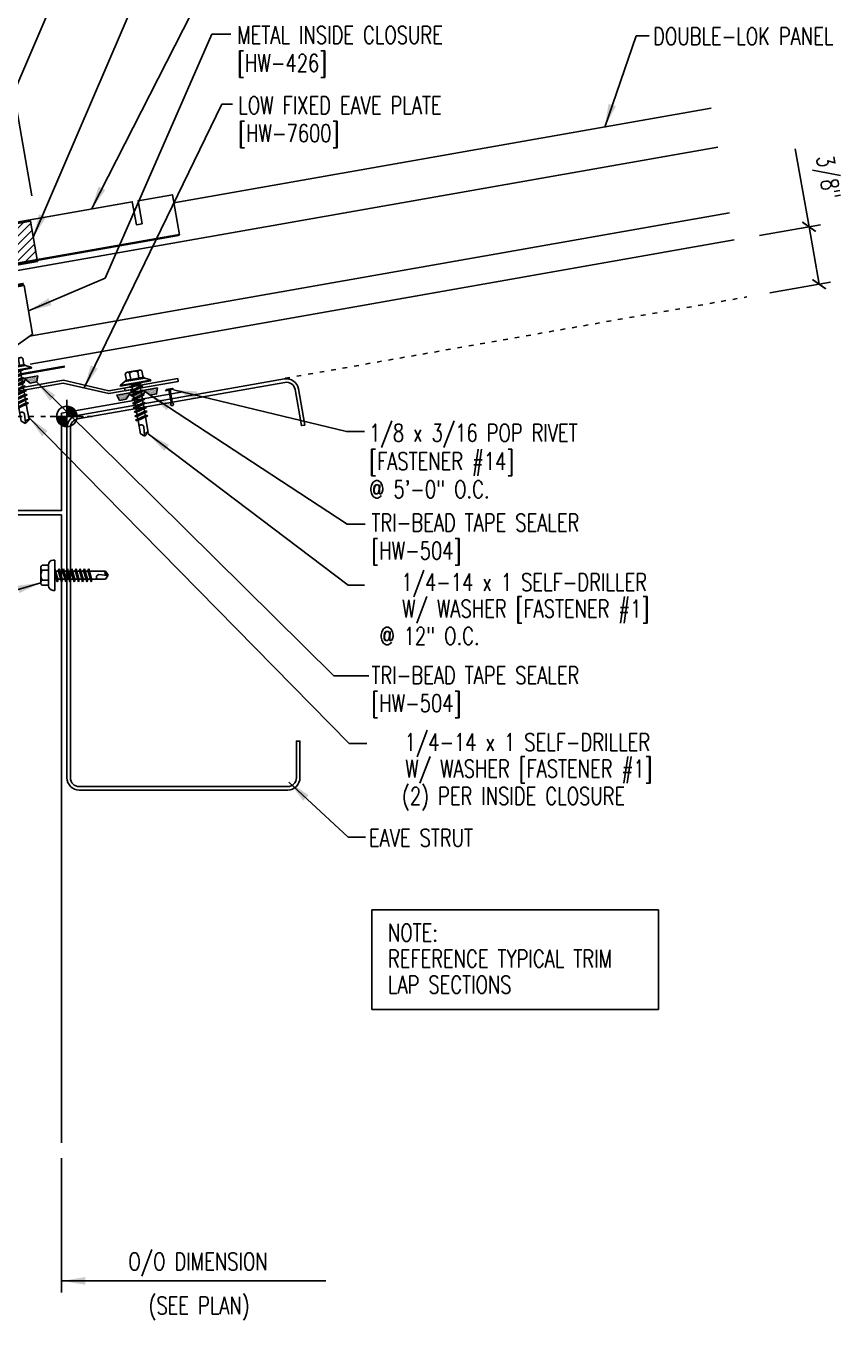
# Model space of a CAD drawing. Header units: inches. Extents: x 0.6 to 40.8, y 2.9 to 49.7.
# Drawn here: x 23.3 to 40.79, y 2.95 to 30.73 of the extents above; entities that cross this region are included whole.
import ezdxf
from ezdxf.enums import TextEntityAlignment as Align

# ---------------------------------------------------------------- set-up
doc = ezdxf.new("R2010")
doc.units = ezdxf.units.IN
doc.header["$MEASUREMENT"] = 0
doc.linetypes.add('ACAD_ISO07W100', pattern=[3, 0, -3])
for name, color, linetype in [('CLO', 3, 'Continuous'), ('DIM', 7, 'Continuous'), ('ELEV-MK', 3, 'Continuous'), ('FASTENER', 9, 'Continuous'), ('PANEL', 11, 'Continuous'), ('SEALANT', 8, 'Continuous'), ('STLA', 12, 'Continuous'), ('STLB', 5, 'Continuous'), ('TAPE', 8, 'Continuous'), ('TEXT', 2, 'Continuous'), ('TRIM', 6, 'Continuous')]:
    doc.layers.add(name, color=color, linetype=linetype)
doc.styles.add('TEXT1', font='ROMANS.shx', dxfattribs={"width": 0.75, "height": 0.375})
doc.dimstyles.new('DETAIL', dxfattribs={"dimscale": 4, "dimtxt": 0.09375, "dimasz": 0.0625, "dimexe": 0.0625, "dimexo": 0.125, "dimgap": 0.0625, "dimtad": 1, "dimdec": 4, "dimzin": 3, "dimdsep": 46, "dimlunit": 4, "dimtxsty": 'TEXT1', "dimblk": 'ARCHTICK', "dimcen": 0.0625, "dimclrd": 7, "dimclre": 7, "dimclrt": 2, "dimadec": 0, "dimazin": 0, "dimtfac": 0.59375, "dimtdec": 4, "dimtmove": 0, "dimatfit": 3, "dimfxl": 0, "dimfrac": 2, "dimtolj": 1, "dimtzin": 3, "dimarcsym": 0})
doc.dimstyles.new('DETAIL$7', dxfattribs={"dimscale": 4, "dimtxt": 0.09375, "dimasz": 0.125, "dimexe": 0.0625, "dimexo": 0.125, "dimgap": 0.0625, "dimtad": 1, "dimdec": 4, "dimzin": 3, "dimdsep": 46, "dimlunit": 4, "dimtxsty": 'TEXT1', "dimblk": 'ARCHTICK', "dimcen": 0.0625, "dimclrd": 7, "dimclre": 7, "dimclrt": 2, "dimadec": 0, "dimazin": 0, "dimtfac": 0.59375, "dimtdec": 4, "dimtmove": 0, "dimatfit": 3, "dimfxl": 0, "dimfrac": 2, "dimtolj": 1, "dimtzin": 3, "dimarcsym": 0})

# ---------------------------------------------------------------- blocks, each defined once
blk = doc.blocks.new('MB_GSTRP')
at = {"layer": 'STLB'}
blk.add_lwpolyline([(0, -0.875), (0, 0), (0.75, 0), (0.75, -0.5), (0.875, -0.5), (0.875, 0), (9.125, 0), (9.125, -0.5), (9.25, -0.5), (9.25, 0), (10, 0), (10, -0.875)], dxfattribs=at)
at = {"layer": 'STLB', "const_width": 0.0478}
blk.add_lwpolyline([(10, -0.875), (0, -0.875)], dxfattribs=at)
blk = doc.blocks.new('MB_DW1')
at = {"layer": 'FASTENER'}
for p, q in [((-0.135, 0.302), (0.135, 0.302)), ((-0.217, 0.114), (-0.326, 0.059)), ((-0.326, 0.059), (-0.326, 0.049)), ((-0.326, 0.049), (0.326, 0.049)), ((-0.217, 0.114), (0.217, 0.114)), ((-0.193, 0.137), (0.193, 0.137)), ((-0.193, 0.119), (0.193, 0.119)), ((-0.181, 0.276), (-0.181, 0.137)), ((-0.181, 0.137), (0.181, 0.137)), ((-0.139, -0.016), (0.046, 0.037)), ((-0.104, -0.036), (0.139, 0.033)), ((-0.089, 0.276), (-0.089, 0.137)), ((-0.086, 0.037), (-0.086, -0.001)), ((-0.086, 0.037), (0.086, 0.037)), ((0.086, 0.037), (0.133, 0.037)), ((0.086, 0.018), (0.086, -0.042)), ((0.089, 0.276), (0.089, 0.137)), ((0.139, 0.033), (0.133, 0.037)), ((0.181, 0.276), (0.181, 0.137)), ((0.217, 0.114), (0.326, 0.059)), ((0.326, 0.059), (0.326, 0.049)), ((-0.104, -0.036), (-0.139, -0.016)), ((-0.139, -0.107), (0.104, -0.038)), ((-0.104, -0.127), (-0.139, -0.107)), ((-0.139, -0.198), (0.104, -0.128)), ((-0.104, -0.218), (-0.139, -0.198)), ((-0.139, -0.289), (0.104, -0.219)), ((-0.104, -0.127), (0.139, -0.058)), ((-0.104, -0.218), (0.139, -0.149)), ((-0.104, -0.309), (0.139, -0.239)), ((-0.086, -0.031), (-0.086, -0.092)), ((-0.086, -0.122), (-0.086, -0.183)), ((-0.086, -0.213), (-0.086, -0.274)), ((0.086, -0.073), (0.086, -0.133)), ((0.086, -0.164), (0.086, -0.224)), ((0.086, -0.255), (0.086, -0.315)), ((0.139, -0.058), (0.104, -0.038)), ((0.139, -0.149), (0.104, -0.128)), ((0.139, -0.239), (0.104, -0.219)), ((-0.104, -0.309), (-0.139, -0.289)), ((-0.139, -0.38), (0.104, -0.31)), ((-0.104, -0.4), (-0.139, -0.38)), ((-0.139, -0.47), (0.104, -0.401)), ((-0.104, -0.491), (-0.139, -0.47)), ((-0.139, -0.561), (0.104, -0.492)), ((-0.104, -0.4), (0.139, -0.33)), ((-0.104, -0.491), (0.139, -0.421)), ((-0.104, -0.581), (0.139, -0.512)), ((-0.086, -0.304), (-0.086, -0.364)), ((-0.086, -0.395), (-0.086, -0.455)), ((-0.086, -0.486), (-0.086, -0.546)), ((0.086, -0.345), (0.086, -0.406)), ((0.086, -0.436), (0.086, -0.497)), ((0.086, -0.527), (0.086, -0.588)), ((0.139, -0.33), (0.104, -0.31)), ((0.139, -0.421), (0.104, -0.401)), ((0.139, -0.512), (0.104, -0.492)), ((-0.104, -0.581), (-0.139, -0.561)), ((-0.139, -0.652), (0.104, -0.583)), ((-0.104, -0.672), (-0.139, -0.652)), ((-0.139, -0.743), (0.104, -0.674)), ((-0.104, -0.763), (-0.139, -0.743)), ((-0.104, -0.672), (0.139, -0.603)), ((-0.104, -0.763), (0.139, -0.694)), ((-0.086, -0.577), (-0.086, -0.637)), ((-0.086, -0.667), (-0.086, -0.728)), ((-0.086, -0.758), (-0.086, -1.05)), ((0.086, -0.618), (0.086, -0.679)), ((0.086, -0.709), (0.086, -1.05)), ((0.139, -0.603), (0.104, -0.583)), ((0.139, -0.694), (0.104, -0.674)), ((0, -1.111), (-0.086, -1.05)), ((-0.002, -1.095), (0.014, -0.909)), ((0, -1.111), (0.086, -1.05))]:
    blk.add_line(p, q, dxfattribs=at)
blk.add_lwpolyline([(-0.331, 0.037), (-0.331, 0.049), (0.331, 0.049), (0.331, 0.037)], close=True, dxfattribs=at)
for centre, radius, start, end in [((-0.135, 0.25), 0.0527, 29.8754, 150.1246), ((0, 0.138), 0.164, 56.9974, 123.0026), ((0.135, 0.25), 0.0527, 29.8754, 150.1246), ((-0.193, 0.128), 0.00894, 90, 270), ((0.193, 0.128), 0.00894, 270, 90), ((-0.046, -0.921), 0.0615, 11.1445, 130.906), ((0.054, -1.097), 0.0563, 55.4585, 194.8454)]:
    blk.add_arc(centre, radius, start, end, dxfattribs=at)
blk = doc.blocks.new('MB_UDICM')
at = {"layer": 'CLO'}
blk.add_lwpolyline([(0, 1), (0, 0.06, 0.414337), (0.06, 0), (0.06, 0.06), (0.562, 0.187), (0.562, 0.375), (0.25, 0.413), (0.25, 0.476), (1, 0.828), (1, 1.89), (0.06, 1.89), (0.06, 1.95, 0.414214), (0, 1.89)], format="xyb", close=True, dxfattribs=at)
at = {"layer": 'CLO', "const_width": 0.0478}
for points in [[(0.06, 1.926), (1, 1.926)], [(0.06, 0.024), (1.56, 0.024)]]:
    blk.add_lwpolyline(points, dxfattribs=at)
blk = doc.blocks.new('*X4')
at = {"color": 0}
for p, q in [((-0.434, 0.135), (-0.434, 0.135)), ((-0.434, 0.123), (-0.434, 0.123)), ((-0.422, 0.141), (-0.422, 0.141)), ((-0.422, 0.129), (-0.422, 0.129)), ((-0.422, 0.117), (-0.422, 0.117)), ((-0.422, 0.105), (-0.422, 0.105)), ((-0.422, 0.094), (-0.422, 0.094)), ((-0.422, 0.082), (-0.422, 0.082)), ((-0.41, 0.135), (-0.41, 0.135)), ((-0.41, 0.123), (-0.41, 0.123)), ((-0.41, 0.111), (-0.41, 0.111)), ((-0.41, 0.1), (-0.41, 0.1)), ((-0.41, 0.088), (-0.41, 0.088)), ((-0.41, 0.076), (-0.41, 0.076)), ((-0.41, 0.064), (-0.41, 0.064)), ((-0.41, 0.053), (-0.41, 0.053)), ((-0.41, 0.041), (-0.41, 0.041)), ((-0.398, 0.141), (-0.398, 0.141)), ((-0.398, 0.129), (-0.398, 0.129)), ((-0.398, 0.117), (-0.398, 0.117)), ((-0.398, 0.105), (-0.398, 0.105)), ((-0.398, 0.094), (-0.398, 0.094)), ((-0.398, 0.082), (-0.398, 0.082)), ((-0.398, 0.07), (-0.398, 0.07)), ((-0.398, 0.059), (-0.398, 0.059)), ((-0.398, 0.047), (-0.398, 0.047)), ((-0.398, 0.035), (-0.398, 0.035)), ((-0.398, 0.023), (-0.398, 0.023)), ((-0.387, 0.135), (-0.387, 0.135)), ((-0.387, 0.123), (-0.387, 0.123)), ((-0.387, 0.111), (-0.387, 0.111)), ((-0.387, 0.1), (-0.387, 0.1)), ((-0.387, 0.088), (-0.387, 0.088)), ((-0.387, 0.076), (-0.387, 0.076)), ((-0.387, 0.064), (-0.387, 0.064)), ((-0.387, 0.053), (-0.387, 0.053)), ((-0.387, 0.041), (-0.387, 0.041)), ((-0.387, 0.029), (-0.387, 0.029)), ((-0.375, 0.141), (-0.375, 0.141)), ((-0.375, 0.129), (-0.375, 0.129)), ((-0.375, 0.117), (-0.375, 0.117)), ((-0.375, 0.105), (-0.375, 0.105)), ((-0.375, 0.094), (-0.375, 0.094)), ((-0.375, 0.082), (-0.375, 0.082)), ((-0.375, 0.07), (-0.375, 0.07)), ((-0.375, 0.059), (-0.375, 0.059)), ((-0.375, 0.047), (-0.375, 0.047)), ((-0.375, 0.035), (-0.375, 0.035)), ((-0.375, 0.023), (-0.375, 0.023)), ((-0.363, 0.135), (-0.363, 0.135)), ((-0.363, 0.123), (-0.363, 0.123)), ((-0.363, 0.111), (-0.363, 0.111)), ((-0.363, 0.1), (-0.363, 0.1)), ((-0.363, 0.088), (-0.363, 0.088)), ((-0.363, 0.076), (-0.363, 0.076)), ((-0.363, 0.064), (-0.363, 0.064)), ((-0.363, 0.053), (-0.363, 0.053)), ((-0.363, 0.041), (-0.363, 0.041)), ((-0.363, 0.029), (-0.363, 0.029)), ((-0.352, 0.141), (-0.352, 0.141)), ((-0.352, 0.129), (-0.352, 0.129)), ((-0.352, 0.117), (-0.352, 0.117)), ((-0.352, 0.105), (-0.352, 0.105)), ((-0.352, 0.094), (-0.352, 0.094)), ((-0.352, 0.082), (-0.352, 0.082)), ((-0.352, 0.07), (-0.352, 0.07)), ((-0.352, 0.059), (-0.352, 0.059)), ((-0.352, 0.047), (-0.352, 0.047)), ((-0.352, 0.035), (-0.352, 0.035)), ((-0.352, 0.023), (-0.352, 0.023)), ((-0.34, 0.135), (-0.34, 0.135)), ((-0.34, 0.123), (-0.34, 0.123)), ((-0.34, 0.111), (-0.34, 0.111)), ((-0.34, 0.1), (-0.34, 0.1)), ((-0.34, 0.088), (-0.34, 0.088)), ((-0.34, 0.076), (-0.34, 0.076)), ((-0.34, 0.064), (-0.34, 0.064)), ((-0.34, 0.053), (-0.34, 0.053)), ((-0.34, 0.041), (-0.34, 0.041)), ((-0.34, 0.029), (-0.34, 0.029)), ((-0.328, 0.141), (-0.328, 0.141)), ((-0.328, 0.129), (-0.328, 0.129)), ((-0.328, 0.117), (-0.328, 0.117)), ((-0.328, 0.105), (-0.328, 0.105)), ((-0.328, 0.094), (-0.328, 0.094)), ((-0.328, 0.082), (-0.328, 0.082)), ((-0.328, 0.07), (-0.328, 0.07)), ((-0.328, 0.059), (-0.328, 0.059)), ((-0.328, 0.047), (-0.328, 0.047)), ((-0.328, 0.035), (-0.328, 0.035)), ((-0.328, 0.023), (-0.328, 0.023)), ((-0.316, 0.135), (-0.316, 0.135)), ((-0.316, 0.123), (-0.316, 0.123)), ((-0.316, 0.111), (-0.316, 0.111)), ((-0.316, 0.1), (-0.316, 0.1)), ((-0.316, 0.088), (-0.316, 0.088)), ((-0.316, 0.076), (-0.316, 0.076)), ((-0.316, 0.064), (-0.316, 0.064)), ((-0.316, 0.053), (-0.316, 0.053)), ((-0.316, 0.041), (-0.316, 0.041)), ((-0.316, 0.029), (-0.316, 0.029)), ((-0.305, 0.141), (-0.305, 0.141)), ((-0.305, 0.129), (-0.305, 0.129)), ((-0.305, 0.117), (-0.305, 0.117)), ((-0.305, 0.105), (-0.305, 0.105)), ((-0.305, 0.094), (-0.305, 0.094)), ((-0.305, 0.082), (-0.305, 0.082)), ((-0.305, 0.07), (-0.305, 0.07)), ((-0.305, 0.059), (-0.305, 0.059)), ((-0.305, 0.047), (-0.305, 0.047)), ((-0.305, 0.035), (-0.305, 0.035)), ((-0.305, 0.023), (-0.305, 0.023)), ((-0.293, 0.135), (-0.293, 0.135)), ((-0.293, 0.123), (-0.293, 0.123)), ((-0.293, 0.111), (-0.293, 0.111)), ((-0.293, 0.1), (-0.293, 0.1)), ((-0.293, 0.088), (-0.293, 0.088)), ((-0.293, 0.076), (-0.293, 0.076)), ((-0.293, 0.064), (-0.293, 0.064)), ((-0.293, 0.053), (-0.293, 0.053)), ((-0.293, 0.041), (-0.293, 0.041)), ((-0.293, 0.029), (-0.293, 0.029)), ((-0.281, 0.141), (-0.281, 0.141)), ((-0.281, 0.129), (-0.281, 0.129)), ((-0.281, 0.117), (-0.281, 0.117)), ((-0.281, 0.105), (-0.281, 0.105)), ((-0.281, 0.094), (-0.281, 0.094)), ((-0.281, 0.082), (-0.281, 0.082)), ((-0.281, 0.07), (-0.281, 0.07)), ((-0.281, 0.059), (-0.281, 0.059)), ((-0.281, 0.047), (-0.281, 0.047)), ((-0.281, 0.035), (-0.281, 0.035)), ((-0.281, 0.023), (-0.281, 0.023)), ((-0.27, 0.135), (-0.27, 0.135)), ((-0.27, 0.123), (-0.27, 0.123)), ((-0.27, 0.111), (-0.27, 0.111)), ((-0.27, 0.1), (-0.27, 0.1)), ((-0.27, 0.088), (-0.27, 0.088)), ((-0.27, 0.076), (-0.27, 0.076)), ((-0.27, 0.064), (-0.27, 0.064)), ((-0.27, 0.053), (-0.27, 0.053)), ((-0.27, 0.041), (-0.27, 0.041)), ((-0.27, 0.029), (-0.27, 0.029)), ((-0.258, 0.141), (-0.258, 0.141)), ((-0.258, 0.129), (-0.258, 0.129)), ((-0.258, 0.117), (-0.258, 0.117)), ((-0.258, 0.105), (-0.258, 0.105)), ((-0.258, 0.094), (-0.258, 0.094)), ((-0.258, 0.082), (-0.258, 0.082)), ((-0.258, 0.07), (-0.258, 0.07)), ((-0.258, 0.059), (-0.258, 0.059)), ((-0.258, 0.047), (-0.258, 0.047)), ((-0.258, 0.035), (-0.258, 0.035)), ((-0.258, 0.023), (-0.258, 0.023)), ((-0.246, 0.135), (-0.246, 0.135)), ((-0.246, 0.123), (-0.246, 0.123)), ((-0.246, 0.111), (-0.246, 0.111)), ((-0.246, 0.1), (-0.246, 0.1)), ((-0.246, 0.088), (-0.246, 0.088)), ((-0.246, 0.076), (-0.246, 0.076)), ((-0.246, 0.064), (-0.246, 0.064)), ((-0.246, 0.053), (-0.246, 0.053)), ((-0.246, 0.041), (-0.246, 0.041)), ((-0.234, 0.141), (-0.234, 0.141)), ((-0.234, 0.129), (-0.234, 0.129)), ((-0.234, 0.117), (-0.234, 0.117)), ((-0.234, 0.105), (-0.234, 0.105)), ((-0.234, 0.094), (-0.234, 0.094)), ((-0.234, 0.082), (-0.234, 0.082)), ((-0.234, 0.07), (-0.234, 0.07)), ((-0.234, 0.059), (-0.234, 0.059)), ((-0.234, 0.047), (-0.234, 0.047)), ((-0.223, 0.135), (-0.223, 0.135)), ((-0.223, 0.123), (-0.223, 0.123)), ((-0.223, 0.111), (-0.223, 0.111)), ((-0.223, 0.1), (-0.223, 0.1)), ((-0.223, 0.088), (-0.223, 0.088)), ((-0.223, 0.076), (-0.223, 0.076)), ((-0.223, 0.064), (-0.223, 0.064)), ((-0.211, 0.141), (-0.211, 0.141)), ((-0.211, 0.129), (-0.211, 0.129)), ((-0.211, 0.117), (-0.211, 0.117)), ((-0.211, 0.105), (-0.211, 0.105)), ((-0.211, 0.094), (-0.211, 0.094)), ((-0.211, 0.082), (-0.211, 0.082)), ((-0.211, 0.07), (-0.211, 0.07)), ((-0.199, 0.135), (-0.199, 0.135)), ((-0.199, 0.123), (-0.199, 0.123)), ((-0.199, 0.111), (-0.199, 0.111)), ((-0.199, 0.1), (-0.199, 0.1)), ((-0.199, 0.088), (-0.199, 0.088)), ((-0.188, 0.141), (-0.188, 0.141)), ((-0.188, 0.129), (-0.188, 0.129)), ((-0.188, 0.117), (-0.188, 0.117)), ((-0.188, 0.105), (-0.188, 0.105)), ((-0.188, 0.094), (-0.188, 0.094)), ((-0.176, 0.135), (-0.176, 0.135)), ((-0.176, 0.123), (-0.176, 0.123)), ((-0.176, 0.111), (-0.176, 0.111)), ((-0.164, 0.141), (-0.164, 0.141)), ((-0.164, 0.129), (-0.164, 0.129)), ((-0.164, 0.117), (-0.164, 0.117)), ((-0.164, 0.105), (-0.164, 0.105)), ((-0.152, 0.135), (-0.152, 0.135)), ((-0.152, 0.123), (-0.152, 0.123)), ((-0.152, 0.111), (-0.152, 0.111)), ((-0.152, 0.1), (-0.152, 0.1)), ((-0.141, 0.141), (-0.141, 0.141)), ((-0.141, 0.129), (-0.141, 0.129)), ((-0.141, 0.117), (-0.141, 0.117)), ((-0.141, 0.105), (-0.141, 0.105)), ((-0.141, 0.094), (-0.141, 0.094)), ((-0.141, 0.082), (-0.141, 0.082)), ((-0.129, 0.135), (-0.129, 0.135)), ((-0.129, 0.123), (-0.129, 0.123)), ((-0.129, 0.111), (-0.129, 0.111)), ((-0.129, 0.1), (-0.129, 0.1)), ((-0.129, 0.088), (-0.129, 0.088)), ((-0.129, 0.076), (-0.129, 0.076)), ((-0.117, 0.141), (-0.117, 0.141)), ((-0.117, 0.129), (-0.117, 0.129)), ((-0.117, 0.117), (-0.117, 0.117)), ((-0.117, 0.105), (-0.117, 0.105)), ((-0.117, 0.094), (-0.117, 0.094)), ((-0.117, 0.082), (-0.117, 0.082)), ((-0.117, 0.07), (-0.117, 0.07)), ((-0.117, 0.059), (-0.117, 0.059)), ((-0.105, 0.135), (-0.105, 0.135)), ((-0.105, 0.123), (-0.105, 0.123)), ((-0.105, 0.111), (-0.105, 0.111)), ((-0.105, 0.1), (-0.105, 0.1)), ((-0.105, 0.088), (-0.105, 0.088)), ((-0.105, 0.076), (-0.105, 0.076)), ((-0.105, 0.064), (-0.105, 0.064)), ((-0.105, 0.053), (-0.105, 0.053)), ((-0.094, 0.141), (-0.094, 0.141)), ((-0.094, 0.129), (-0.094, 0.129)), ((-0.094, 0.117), (-0.094, 0.117)), ((-0.094, 0.105), (-0.094, 0.105)), ((-0.094, 0.094), (-0.094, 0.094)), ((-0.094, 0.082), (-0.094, 0.082)), ((-0.094, 0.07), (-0.094, 0.07)), ((-0.094, 0.059), (-0.094, 0.059)), ((-0.094, 0.047), (-0.094, 0.047)), ((-0.094, 0.035), (-0.094, 0.035)), ((-0.082, 0.135), (-0.082, 0.135)), ((-0.082, 0.123), (-0.082, 0.123)), ((-0.082, 0.111), (-0.082, 0.111)), ((-0.082, 0.1), (-0.082, 0.1)), ((-0.082, 0.088), (-0.082, 0.088)), ((-0.082, 0.076), (-0.082, 0.076)), ((-0.082, 0.064), (-0.082, 0.064)), ((-0.082, 0.053), (-0.082, 0.053)), ((-0.082, 0.041), (-0.082, 0.041)), ((-0.082, 0.029), (-0.082, 0.029)), ((-0.07, 0.141), (-0.07, 0.141)), ((-0.07, 0.129), (-0.07, 0.129)), ((-0.07, 0.117), (-0.07, 0.117)), ((-0.07, 0.105), (-0.07, 0.105)), ((-0.07, 0.094), (-0.07, 0.094)), ((-0.07, 0.082), (-0.07, 0.082)), ((-0.07, 0.07), (-0.07, 0.07)), ((-0.07, 0.059), (-0.07, 0.059)), ((-0.07, 0.047), (-0.07, 0.047)), ((-0.07, 0.035), (-0.07, 0.035)), ((-0.07, 0.023), (-0.07, 0.023)), ((-0.059, 0.135), (-0.059, 0.135)), ((-0.059, 0.123), (-0.059, 0.123)), ((-0.059, 0.111), (-0.059, 0.111)), ((-0.059, 0.1), (-0.059, 0.1)), ((-0.059, 0.088), (-0.059, 0.088)), ((-0.059, 0.076), (-0.059, 0.076)), ((-0.059, 0.064), (-0.059, 0.064)), ((-0.059, 0.053), (-0.059, 0.053)), ((-0.059, 0.041), (-0.059, 0.041)), ((-0.059, 0.029), (-0.059, 0.029)), ((-0.047, 0.141), (-0.047, 0.141)), ((-0.047, 0.129), (-0.047, 0.129)), ((-0.047, 0.117), (-0.047, 0.117)), ((-0.047, 0.105), (-0.047, 0.105)), ((-0.047, 0.094), (-0.047, 0.094)), ((-0.047, 0.082), (-0.047, 0.082)), ((-0.047, 0.07), (-0.047, 0.07)), ((-0.047, 0.059), (-0.047, 0.059)), ((-0.047, 0.047), (-0.047, 0.047)), ((-0.047, 0.035), (-0.047, 0.035)), ((-0.047, 0.023), (-0.047, 0.023)), ((-0.035, 0.135), (-0.035, 0.135)), ((-0.035, 0.123), (-0.035, 0.123)), ((-0.035, 0.111), (-0.035, 0.111)), ((-0.035, 0.1), (-0.035, 0.1)), ((-0.035, 0.088), (-0.035, 0.088)), ((-0.035, 0.076), (-0.035, 0.076)), ((-0.035, 0.064), (-0.035, 0.064)), ((-0.035, 0.053), (-0.035, 0.053)), ((-0.035, 0.041), (-0.035, 0.041)), ((-0.035, 0.029), (-0.035, 0.029)), ((-0.023, 0.141), (-0.023, 0.141)), ((-0.023, 0.129), (-0.023, 0.129)), ((-0.023, 0.117), (-0.023, 0.117)), ((-0.023, 0.105), (-0.023, 0.105)), ((-0.023, 0.094), (-0.023, 0.094)), ((-0.023, 0.082), (-0.023, 0.082)), ((-0.023, 0.07), (-0.023, 0.07)), ((-0.023, 0.059), (-0.023, 0.059)), ((-0.023, 0.047), (-0.023, 0.047)), ((-0.023, 0.035), (-0.023, 0.035)), ((-0.023, 0.023), (-0.023, 0.023)), ((-0.012, 0.135), (-0.012, 0.135)), ((-0.012, 0.123), (-0.012, 0.123)), ((-0.012, 0.111), (-0.012, 0.111)), ((-0.012, 0.1), (-0.012, 0.1)), ((-0.012, 0.088), (-0.012, 0.088)), ((-0.012, 0.076), (-0.012, 0.076)), ((-0.012, 0.064), (-0.012, 0.064)), ((-0.012, 0.053), (-0.012, 0.053)), ((-0.012, 0.041), (-0.012, 0.041)), ((-0.012, 0.029), (-0.012, 0.029)), ((0, 0.141), (0, 0.141)), ((0, 0.129), (0, 0.129)), ((0, 0.117), (0, 0.117)), ((0, 0.105), (0, 0.105)), ((0, 0.094), (0, 0.094)), ((0, 0.082), (0, 0.082)), ((0, 0.07), (0, 0.07)), ((0, 0.059), (0, 0.059)), ((0, 0.047), (0, 0.047)), ((0, 0.035), (0, 0.035)), ((0, 0.023), (0, 0.023)), ((0.012, 0.135), (0.012, 0.135)), ((0.012, 0.123), (0.012, 0.123)), ((0.012, 0.111), (0.012, 0.111)), ((0.012, 0.1), (0.012, 0.1)), ((0.012, 0.088), (0.012, 0.088)), ((0.012, 0.076), (0.012, 0.076)), ((0.012, 0.064), (0.012, 0.064)), ((0.012, 0.053), (0.012, 0.053)), ((0.012, 0.041), (0.012, 0.041)), ((0.012, 0.029), (0.012, 0.029)), ((0.023, 0.141), (0.023, 0.141)), ((0.023, 0.129), (0.023, 0.129)), ((0.023, 0.117), (0.023, 0.117)), ((0.023, 0.105), (0.023, 0.105)), ((0.023, 0.094), (0.023, 0.094)), ((0.023, 0.082), (0.023, 0.082)), ((0.023, 0.07), (0.023, 0.07)), ((0.023, 0.059), (0.023, 0.059)), ((0.023, 0.047), (0.023, 0.047)), ((0.023, 0.035), (0.023, 0.035)), ((0.023, 0.023), (0.023, 0.023)), ((0.035, 0.135), (0.035, 0.135)), ((0.035, 0.123), (0.035, 0.123)), ((0.035, 0.111), (0.035, 0.111)), ((0.035, 0.1), (0.035, 0.1)), ((0.035, 0.088), (0.035, 0.088)), ((0.035, 0.076), (0.035, 0.076)), ((0.035, 0.064), (0.035, 0.064)), ((0.035, 0.053), (0.035, 0.053)), ((0.035, 0.041), (0.035, 0.041)), ((0.035, 0.029), (0.035, 0.029)), ((0.047, 0.141), (0.047, 0.141)), ((0.047, 0.129), (0.047, 0.129)), ((0.047, 0.117), (0.047, 0.117)), ((0.047, 0.105), (0.047, 0.105)), ((0.047, 0.094), (0.047, 0.094)), ((0.047, 0.082), (0.047, 0.082)), ((0.047, 0.07), (0.047, 0.07)), ((0.047, 0.059), (0.047, 0.059)), ((0.047, 0.047), (0.047, 0.047)), ((0.047, 0.035), (0.047, 0.035)), ((0.047, 0.023), (0.047, 0.023)), ((0.059, 0.135), (0.059, 0.135)), ((0.059, 0.123), (0.059, 0.123)), ((0.059, 0.111), (0.059, 0.111)), ((0.059, 0.1), (0.059, 0.1)), ((0.059, 0.088), (0.059, 0.088)), ((0.059, 0.076), (0.059, 0.076)), ((0.059, 0.064), (0.059, 0.064)), ((0.059, 0.053), (0.059, 0.053)), ((0.059, 0.041), (0.059, 0.041)), ((0.059, 0.029), (0.059, 0.029)), ((0.07, 0.141), (0.07, 0.141)), ((0.07, 0.129), (0.07, 0.129)), ((0.07, 0.117), (0.07, 0.117)), ((0.07, 0.105), (0.07, 0.105)), ((0.07, 0.094), (0.07, 0.094)), ((0.07, 0.082), (0.07, 0.082)), ((0.07, 0.07), (0.07, 0.07)), ((0.07, 0.059), (0.07, 0.059)), ((0.07, 0.047), (0.07, 0.047)), ((0.07, 0.035), (0.07, 0.035)), ((0.07, 0.023), (0.07, 0.023)), ((0.082, 0.135), (0.082, 0.135)), ((0.082, 0.123), (0.082, 0.123)), ((0.082, 0.111), (0.082, 0.111)), ((0.082, 0.1), (0.082, 0.1)), ((0.082, 0.088), (0.082, 0.088)), ((0.082, 0.076), (0.082, 0.076)), ((0.082, 0.064), (0.082, 0.064)), ((0.082, 0.053), (0.082, 0.053)), ((0.082, 0.041), (0.082, 0.041)), ((0.082, 0.029), (0.082, 0.029)), ((0.094, 0.141), (0.094, 0.141)), ((0.094, 0.129), (0.094, 0.129)), ((0.094, 0.117), (0.094, 0.117)), ((0.094, 0.105), (0.094, 0.105)), ((0.094, 0.094), (0.094, 0.094)), ((0.094, 0.082), (0.094, 0.082)), ((0.094, 0.07), (0.094, 0.07)), ((0.094, 0.059), (0.094, 0.059)), ((0.094, 0.047), (0.094, 0.047)), ((0.094, 0.035), (0.094, 0.035)), ((0.105, 0.135), (0.105, 0.135)), ((0.105, 0.123), (0.105, 0.123)), ((0.105, 0.111), (0.105, 0.111)), ((0.105, 0.1), (0.105, 0.1)), ((0.105, 0.088), (0.105, 0.088)), ((0.105, 0.076), (0.105, 0.076)), ((0.105, 0.064), (0.105, 0.064)), ((0.105, 0.053), (0.105, 0.053)), ((0.117, 0.141), (0.117, 0.141)), ((0.117, 0.129), (0.117, 0.129)), ((0.117, 0.117), (0.117, 0.117)), ((0.117, 0.105), (0.117, 0.105)), ((0.117, 0.094), (0.117, 0.094)), ((0.117, 0.082), (0.117, 0.082)), ((0.117, 0.07), (0.117, 0.07)), ((0.117, 0.059), (0.117, 0.059)), ((0.129, 0.135), (0.129, 0.135)), ((0.129, 0.123), (0.129, 0.123)), ((0.129, 0.111), (0.129, 0.111)), ((0.129, 0.1), (0.129, 0.1)), ((0.129, 0.088), (0.129, 0.088)), ((0.129, 0.076), (0.129, 0.076)), ((0.141, 0.141), (0.141, 0.141)), ((0.141, 0.129), (0.141, 0.129)), ((0.141, 0.117), (0.141, 0.117)), ((0.141, 0.105), (0.141, 0.105)), ((0.141, 0.094), (0.141, 0.094)), ((0.141, 0.082), (0.141, 0.082)), ((0.152, 0.135), (0.152, 0.135)), ((0.152, 0.123), (0.152, 0.123)), ((0.152, 0.111), (0.152, 0.111)), ((0.152, 0.1), (0.152, 0.1)), ((0.164, 0.141), (0.164, 0.141)), ((0.164, 0.129), (0.164, 0.129)), ((0.164, 0.117), (0.164, 0.117)), ((0.164, 0.105), (0.164, 0.105)), ((0.176, 0.135), (0.176, 0.135)), ((0.176, 0.123), (0.176, 0.123)), ((0.176, 0.111), (0.176, 0.111)), ((0.188, 0.141), (0.188, 0.141)), ((0.188, 0.129), (0.188, 0.129)), ((0.188, 0.117), (0.188, 0.117)), ((0.188, 0.105), (0.188, 0.105)), ((0.188, 0.094), (0.188, 0.094)), ((0.199, 0.135), (0.199, 0.135)), ((0.199, 0.123), (0.199, 0.123)), ((0.199, 0.111), (0.199, 0.111)), ((0.199, 0.1), (0.199, 0.1)), ((0.199, 0.088), (0.199, 0.088)), ((0.211, 0.141), (0.211, 0.141)), ((0.211, 0.129), (0.211, 0.129)), ((0.211, 0.117), (0.211, 0.117)), ((0.211, 0.105), (0.211, 0.105)), ((0.211, 0.094), (0.211, 0.094)), ((0.211, 0.082), (0.211, 0.082)), ((0.211, 0.07), (0.211, 0.07)), ((0.223, 0.135), (0.223, 0.135)), ((0.223, 0.123), (0.223, 0.123)), ((0.223, 0.111), (0.223, 0.111)), ((0.223, 0.1), (0.223, 0.1)), ((0.223, 0.088), (0.223, 0.088)), ((0.223, 0.076), (0.223, 0.076)), ((0.223, 0.064), (0.223, 0.064)), ((0.234, 0.141), (0.234, 0.141)), ((0.234, 0.129), (0.234, 0.129)), ((0.234, 0.117), (0.234, 0.117)), ((0.234, 0.105), (0.234, 0.105)), ((0.234, 0.094), (0.234, 0.094)), ((0.234, 0.082), (0.234, 0.082)), ((0.234, 0.07), (0.234, 0.07)), ((0.234, 0.059), (0.234, 0.059)), ((0.234, 0.047), (0.234, 0.047)), ((0.246, 0.135), (0.246, 0.135)), ((0.246, 0.123), (0.246, 0.123)), ((0.246, 0.111), (0.246, 0.111)), ((0.246, 0.1), (0.246, 0.1)), ((0.246, 0.088), (0.246, 0.088)), ((0.246, 0.076), (0.246, 0.076)), ((0.246, 0.064), (0.246, 0.064)), ((0.246, 0.053), (0.246, 0.053)), ((0.246, 0.041), (0.246, 0.041)), ((0.258, 0.141), (0.258, 0.141)), ((0.258, 0.129), (0.258, 0.129)), ((0.258, 0.117), (0.258, 0.117)), ((0.258, 0.105), (0.258, 0.105)), ((0.258, 0.094), (0.258, 0.094)), ((0.258, 0.082), (0.258, 0.082)), ((0.258, 0.07), (0.258, 0.07)), ((0.258, 0.059), (0.258, 0.059)), ((0.258, 0.047), (0.258, 0.047)), ((0.258, 0.035), (0.258, 0.035)), ((0.258, 0.023), (0.258, 0.023)), ((0.27, 0.135), (0.27, 0.135)), ((0.27, 0.123), (0.27, 0.123)), ((0.27, 0.111), (0.27, 0.111)), ((0.27, 0.1), (0.27, 0.1)), ((0.27, 0.088), (0.27, 0.088)), ((0.27, 0.076), (0.27, 0.076)), ((0.27, 0.064), (0.27, 0.064)), ((0.27, 0.053), (0.27, 0.053)), ((0.27, 0.041), (0.27, 0.041)), ((0.27, 0.029), (0.27, 0.029)), ((0.281, 0.141), (0.281, 0.141)), ((0.281, 0.129), (0.281, 0.129)), ((0.281, 0.117), (0.281, 0.117)), ((0.281, 0.105), (0.281, 0.105)), ((0.281, 0.094), (0.281, 0.094)), ((0.281, 0.082), (0.281, 0.082)), ((0.281, 0.07), (0.281, 0.07)), ((0.281, 0.059), (0.281, 0.059)), ((0.281, 0.047), (0.281, 0.047)), ((0.281, 0.035), (0.281, 0.035)), ((0.281, 0.023), (0.281, 0.023)), ((0.293, 0.135), (0.293, 0.135)), ((0.293, 0.123), (0.293, 0.123)), ((0.293, 0.111), (0.293, 0.111)), ((0.293, 0.1), (0.293, 0.1)), ((0.293, 0.088), (0.293, 0.088)), ((0.293, 0.076), (0.293, 0.076)), ((0.293, 0.064), (0.293, 0.064)), ((0.293, 0.053), (0.293, 0.053)), ((0.293, 0.041), (0.293, 0.041)), ((0.293, 0.029), (0.293, 0.029)), ((0.305, 0.141), (0.305, 0.141)), ((0.305, 0.129), (0.305, 0.129)), ((0.305, 0.117), (0.305, 0.117)), ((0.305, 0.105), (0.305, 0.105)), ((0.305, 0.094), (0.305, 0.094)), ((0.305, 0.082), (0.305, 0.082)), ((0.305, 0.07), (0.305, 0.07)), ((0.305, 0.059), (0.305, 0.059)), ((0.305, 0.047), (0.305, 0.047)), ((0.305, 0.035), (0.305, 0.035)), ((0.305, 0.023), (0.305, 0.023)), ((0.316, 0.135), (0.316, 0.135)), ((0.316, 0.123), (0.316, 0.123)), ((0.316, 0.111), (0.316, 0.111)), ((0.316, 0.1), (0.316, 0.1)), ((0.316, 0.088), (0.316, 0.088)), ((0.316, 0.076), (0.316, 0.076)), ((0.316, 0.064), (0.316, 0.064)), ((0.316, 0.053), (0.316, 0.053)), ((0.316, 0.041), (0.316, 0.041)), ((0.316, 0.029), (0.316, 0.029)), ((0.328, 0.141), (0.328, 0.141)), ((0.328, 0.129), (0.328, 0.129)), ((0.328, 0.117), (0.328, 0.117)), ((0.328, 0.105), (0.328, 0.105)), ((0.328, 0.094), (0.328, 0.094)), ((0.328, 0.082), (0.328, 0.082)), ((0.328, 0.07), (0.328, 0.07)), ((0.328, 0.059), (0.328, 0.059)), ((0.328, 0.047), (0.328, 0.047)), ((0.328, 0.035), (0.328, 0.035)), ((0.328, 0.023), (0.328, 0.023)), ((0.34, 0.135), (0.34, 0.135)), ((0.34, 0.123), (0.34, 0.123)), ((0.34, 0.111), (0.34, 0.111)), ((0.34, 0.1), (0.34, 0.1)), ((0.34, 0.088), (0.34, 0.088)), ((0.34, 0.076), (0.34, 0.076)), ((0.34, 0.064), (0.34, 0.064)), ((0.34, 0.053), (0.34, 0.053)), ((0.34, 0.041), (0.34, 0.041)), ((0.34, 0.029), (0.34, 0.029)), ((0.352, 0.141), (0.352, 0.141)), ((0.352, 0.129), (0.352, 0.129)), ((0.352, 0.117), (0.352, 0.117)), ((0.352, 0.105), (0.352, 0.105)), ((0.352, 0.094), (0.352, 0.094)), ((0.352, 0.082), (0.352, 0.082)), ((0.352, 0.07), (0.352, 0.07)), ((0.352, 0.059), (0.352, 0.059)), ((0.352, 0.047), (0.352, 0.047)), ((0.352, 0.035), (0.352, 0.035)), ((0.352, 0.023), (0.352, 0.023)), ((0.363, 0.135), (0.363, 0.135)), ((0.363, 0.123), (0.363, 0.123)), ((0.363, 0.111), (0.363, 0.111)), ((0.363, 0.1), (0.363, 0.1)), ((0.363, 0.088), (0.363, 0.088)), ((0.363, 0.076), (0.363, 0.076)), ((0.363, 0.064), (0.363, 0.064)), ((0.363, 0.053), (0.363, 0.053)), ((0.363, 0.041), (0.363, 0.041)), ((0.363, 0.029), (0.363, 0.029)), ((0.375, 0.141), (0.375, 0.141)), ((0.375, 0.129), (0.375, 0.129)), ((0.375, 0.117), (0.375, 0.117)), ((0.375, 0.105), (0.375, 0.105)), ((0.375, 0.094), (0.375, 0.094)), ((0.375, 0.082), (0.375, 0.082)), ((0.375, 0.07), (0.375, 0.07)), ((0.375, 0.059), (0.375, 0.059)), ((0.375, 0.047), (0.375, 0.047)), ((0.375, 0.035), (0.375, 0.035)), ((0.375, 0.023), (0.375, 0.023)), ((0.387, 0.135), (0.387, 0.135)), ((0.387, 0.123), (0.387, 0.123)), ((0.387, 0.111), (0.387, 0.111)), ((0.387, 0.1), (0.387, 0.1)), ((0.387, 0.088), (0.387, 0.088)), ((0.387, 0.076), (0.387, 0.076)), ((0.387, 0.064), (0.387, 0.064)), ((0.387, 0.053), (0.387, 0.053)), ((0.387, 0.041), (0.387, 0.041)), ((0.387, 0.029), (0.387, 0.029)), ((0.398, 0.141), (0.398, 0.141)), ((0.398, 0.129), (0.398, 0.129)), ((0.398, 0.117), (0.398, 0.117)), ((0.398, 0.105), (0.398, 0.105)), ((0.398, 0.094), (0.398, 0.094)), ((0.398, 0.082), (0.398, 0.082)), ((0.398, 0.07), (0.398, 0.07)), ((0.398, 0.059), (0.398, 0.059)), ((0.398, 0.047), (0.398, 0.047)), ((0.398, 0.035), (0.398, 0.035)), ((0.398, 0.023), (0.398, 0.023)), ((0.41, 0.135), (0.41, 0.135)), ((0.41, 0.123), (0.41, 0.123)), ((0.41, 0.111), (0.41, 0.111)), ((0.41, 0.1), (0.41, 0.1)), ((0.41, 0.088), (0.41, 0.088)), ((0.41, 0.076), (0.41, 0.076)), ((0.41, 0.064), (0.41, 0.064)), ((0.41, 0.053), (0.41, 0.053)), ((0.41, 0.041), (0.41, 0.041)), ((0.422, 0.141), (0.422, 0.141)), ((0.422, 0.129), (0.422, 0.129)), ((0.422, 0.117), (0.422, 0.117)), ((0.422, 0.105), (0.422, 0.105)), ((0.422, 0.094), (0.422, 0.094)), ((0.422, 0.082), (0.422, 0.082)), ((0.434, 0.135), (0.434, 0.135)), ((0.434, 0.123), (0.434, 0.123))]:
    blk.add_line(p, q, dxfattribs=at)
blk = doc.blocks.new('MB_DBTAP')
at = {"layer": 'TAPE', "color": 9}
blk.add_lwpolyline([(-0.403, 0.018), (-0.442, 0.141), (0.442, 0.141), (0.403, 0.018), (0.26, 0.018), (0.17, 0.109), (0.079, 0.018), (0, 0.018), (-0.079, 0.018), (-0.17, 0.109), (-0.26, 0.018)], close=True, dxfattribs=at)
at = {"layer": 'TAPE', "color": 251}
blk.add_blockref('*X4', (0, 0), dxfattribs=at)
blk = doc.blocks.new('_ArchTick')
at = {"color": 0, "linetype": 'ByBlock', "const_width": 0.15}
blk.add_lwpolyline([(-0.5, -0.5), (0.5, 0.5)], dxfattribs=at)
blk = doc.blocks.new('*D31')
at = {"layer": 'DEFPOINTS', "color": 0}
for p in [(21.738, 36.668), (23.515, 26.588), (21.847, 26.294)]:
    blk.add_point(p, dxfattribs=at)
at = {"layer": 'DIM', "color": 7, "lineweight": -2}
for p, q in [((21.738, 36.668), (25.344, 37.304)), ((23.428, 27.081), (21.694, 36.914)), ((21.76, 26.787), (20.026, 36.62)), ((20.07, 36.374), (21.738, 36.668))]:
    blk.add_line(p, q, dxfattribs=at)
at = {"layer": 'DIM', "color": 7, "lineweight": -2, "xscale": 0.25, "yscale": 0.25, "zscale": 0.25}
for p, rotation in [((21.738, 36.668), 9.99999999999995), ((20.07, 36.374), 189.9999999999999)]:
    blk.add_blockref('_ArchTick', p, dxfattribs=dict(at, rotation=rotation))
at = {"layer": 'DIM', "color": 2, "insert": (23.708, 37.777), "char_height": 0.375, "attachment_point": 5, "rotation": 10, "style": 'TEXT1'}
blk.add_mtext('\\A1;{WALL PANEL}\\P{THICKNESS}', dxfattribs=at)
blk = doc.blocks.new('*X5')
at = {"color": 0}
for p, q in [((13.863, 23.94), (14.943, 25.019)), ((14.078, 23.978), (15.157, 25.057)), ((14.293, 24.015), (15.317, 25.04)), ((13.353, 24.666), (13.44, 24.754)), ((13.379, 24.516), (13.655, 24.792)), ((13.406, 24.366), (13.87, 24.83)), ((13.432, 24.215), (14.084, 24.868)), ((13.459, 24.065), (14.299, 24.905)), ((13.485, 23.915), (14.514, 24.943)), ((13.649, 23.902), (14.728, 24.981)), ((14.507, 24.053), (15.344, 24.89)), ((14.722, 24.091), (15.37, 24.74)), ((14.937, 24.129), (15.397, 24.589)), ((15.151, 24.167), (15.423, 24.439)), ((15.366, 24.205), (15.45, 24.289))]:
    blk.add_line(p, q, dxfattribs=at)
blk = doc.blocks.new('A$C0421499B')
at = {"layer": 'SEALANT'}
blk.add_lwpolyline([(2.122, 0.347), (0.152, 0), (0, 0.862), (1.97, 1.209)], close=True, dxfattribs=at)
blk.add_blockref('*X5', (-13.34, -23.874), dxfattribs=at)
blk = doc.blocks.new('A$C0A7A7FBC')
at = {"layer": 'STLA', "color": 5}
for p, q in [((2.764, 0), (2.764, 0.063)), ((3.077, 0), (3.077, 0.063))]:
    blk.add_line(p, q, dxfattribs=at)
at = {"layer": 'STLA'}
blk.add_line((2.764, 0), (3.077, 0), dxfattribs=at)
blk.add_lwpolyline([(0, 0.453), (0, 0.391), (1.487, 0.391), (2.408, 0), (3.921, 0), (3.921, 0.063), (2.421, 0.063), (1.5, 0.453)], close=True, dxfattribs=at)
blk = doc.blocks.new('SURVEY')
at = {"color": 11}
for p, q in [((0, 0.178), (0, -0.178)), ((0.033, 0.105), (0, 0.105)), ((0.063, 0.09), (0, 0.09)), ((0.08, 0.075), (0, 0.075)), ((0.092, 0.06), (0, 0.06)), ((0.1, 0.045), (0, 0.045)), ((0.106, 0.03), (0, 0.03)), ((0.109, 0.015), (0, 0.015)), ((0.178, 0), (-0.178, 0)), ((0, -0.015), (-0.109, -0.015)), ((0, -0.03), (-0.106, -0.03)), ((0, -0.045), (-0.1, -0.045)), ((0, -0.06), (-0.092, -0.06)), ((0, -0.075), (-0.08, -0.075)), ((0, -0.09), (-0.063, -0.09)), ((0, -0.105), (-0.033, -0.105))]:
    blk.add_line(p, q, dxfattribs=at)
blk.add_circle((0, 0), 0.11, dxfattribs=at)
blk = doc.blocks.new('dsc-HW-426')
at = {"layer": 'TEXT', "style": 'TEXT1', "width": 0.75}
for s, p in [('METAL INSIDE CLOSURE', (0, 0)), ('[HW-426]', (0, -0.6))]:
    blk.add_text(s, height=0.375, dxfattribs=at).set_placement(p)
at = {"layer": 'TEXT', "style": 'TEXT1', "flags": 1}
for tag, p in [('COLOR', (0, -1.2)), ('CALC', (0, -1.2)), ('OPT1', (0, -1.2)), ('OPT2', (0, -1.2)), ('OPT3', (0, -1.2)), ('GAGE', (0, -1.2)), ('SHPLN', (0, -1.2)), ('PART', (0, -1.2)), ('DESCRIPTION', (0, -1.2)), ('MULTIPLE', (0, -1.2)), ('SPARE1', (0, -1.8)), ('SPARE2', (0, -1.8)), ('SPARE3', (0, -1.8)), ('SPARE4', (0, -1.8)), ('SPARE5', (0, -1.8)), ('SPARE6', (0, -1.8)), ('SPARE7', (0, -1.8)), ('SPARE8', (0, -1.8)), ('SPARE9', (0, -1.8)), ('SPARE10', (0, -1.8))]:
    blk.add_attdef(tag, p, '', height=0.375, dxfattribs=at)
blk = doc.blocks.new('dsc-HW-504')
at = {"layer": 'TEXT', "style": 'TEXT1', "width": 0.75}
for s, p in [('TRI-BEAD TAPE SEALER', (0, 0)), ('[HW-504]', (0, -0.6))]:
    blk.add_text(s, height=0.375, dxfattribs=at).set_placement(p)
at = {"layer": 'TEXT', "style": 'TEXT1', "flags": 1}
for tag, p in [('COLOR', (0, -1.2)), ('CALC', (0, -1.2)), ('OPT1', (0, -1.2)), ('OPT2', (0, -1.2)), ('OPT3', (0, -1.2)), ('GAGE', (0, -1.2)), ('SHPLN', (0, -1.2)), ('PART', (0, -1.2)), ('DESCRIPTION', (0, -1.2)), ('MULTIPLE', (0, -1.2)), ('SPARE1', (0, -1.8)), ('SPARE2', (0, -1.8)), ('SPARE3', (0, -1.8)), ('SPARE4', (0, -1.8)), ('SPARE5', (0, -1.8)), ('SPARE6', (0, -1.8)), ('SPARE7', (0, -1.8)), ('SPARE8', (0, -1.8)), ('SPARE9', (0, -1.8)), ('SPARE10', (0, -1.8))]:
    blk.add_attdef(tag, p, '', height=0.375, dxfattribs=at)
blk = doc.blocks.new('fz2')
at = {"layer": 'FASTENER'}
for p, q in [((-0.215, 0.305), (-0.215, 0.171)), ((-0.161, 0.337), (0.161, 0.337)), ((-0.107, 0.305), (-0.107, 0.171)), ((0.107, 0.305), (0.107, 0.171)), ((0.215, 0.305), (0.215, 0.171)), ((-0.324, 0.071), (-0.324, 0.037)), ((-0.324, 0.037), (0.324, 0.037)), ((-0.224, 0.171), (0.215, 0.171)), ((-0.139, -0.016), (0.046, 0.037)), ((-0.104, -0.036), (0.139, 0.033)), ((-0.086, 0.037), (0.086, 0.037)), ((-0.086, 0.037), (-0.086, -0.001)), ((0.086, 0.037), (0.133, 0.037)), ((0.086, 0.018), (0.086, -0.042)), ((0.139, 0.033), (0.133, 0.037)), ((0.324, 0.071), (0.324, 0.037)), ((-0.104, -0.036), (-0.139, -0.016)), ((-0.139, -0.107), (0.104, -0.038)), ((-0.104, -0.127), (-0.139, -0.107)), ((-0.139, -0.198), (0.104, -0.128)), ((-0.104, -0.218), (-0.139, -0.198)), ((-0.139, -0.289), (0.104, -0.219)), ((-0.104, -0.127), (0.139, -0.058)), ((-0.104, -0.218), (0.139, -0.149)), ((-0.104, -0.309), (0.139, -0.239)), ((-0.086, -0.031), (-0.086, -0.092)), ((-0.086, -0.122), (-0.086, -0.183)), ((-0.086, -0.213), (-0.086, -0.274)), ((0.086, -0.073), (0.086, -0.133)), ((0.086, -0.164), (0.086, -0.224)), ((0.086, -0.255), (0.086, -0.315)), ((0.139, -0.058), (0.104, -0.038)), ((0.139, -0.149), (0.104, -0.128)), ((0.139, -0.239), (0.104, -0.219)), ((-0.104, -0.309), (-0.139, -0.289)), ((-0.139, -0.38), (0.104, -0.31)), ((-0.104, -0.4), (-0.139, -0.38)), ((-0.139, -0.47), (0.104, -0.401)), ((-0.104, -0.491), (-0.139, -0.47)), ((-0.139, -0.561), (0.104, -0.492)), ((-0.104, -0.4), (0.139, -0.33)), ((-0.104, -0.491), (0.139, -0.421)), ((-0.104, -0.581), (0.139, -0.512)), ((-0.086, -0.304), (-0.086, -0.364)), ((-0.086, -0.395), (-0.086, -0.455)), ((-0.086, -0.486), (-0.086, -0.546)), ((0.086, -0.345), (0.086, -0.406)), ((0.086, -0.436), (0.086, -0.497)), ((0.086, -0.527), (0.086, -0.588)), ((0.139, -0.33), (0.104, -0.31)), ((0.139, -0.421), (0.104, -0.401)), ((0.139, -0.512), (0.104, -0.492)), ((-0.104, -0.581), (-0.139, -0.561)), ((-0.139, -0.652), (0.104, -0.583)), ((-0.104, -0.672), (-0.139, -0.652)), ((-0.139, -0.743), (0.104, -0.674)), ((-0.104, -0.763), (-0.139, -0.743)), ((-0.104, -0.672), (0.139, -0.603)), ((-0.104, -0.763), (0.139, -0.694)), ((-0.086, -0.577), (-0.086, -0.637)), ((-0.086, -0.667), (-0.086, -0.728)), ((-0.086, -0.758), (-0.086, -1.05)), ((0.086, -0.618), (0.086, -0.679)), ((0.086, -0.709), (0.086, -1.05)), ((0.139, -0.603), (0.104, -0.583)), ((0.139, -0.694), (0.104, -0.674)), ((0, -1.111), (-0.086, -1.05)), ((-0.002, -1.095), (0.014, -0.909)), ((0, -1.111), (0.086, -1.05))]:
    blk.add_line(p, q, dxfattribs=at)
for centre, radius, start, end in [((-0.161, 0.274), 0.0628, 29.8754, 150.1246), ((0, 0.141), 0.196, 56.9974, 123.0026), ((0.161, 0.274), 0.0628, 29.8754, 150.1246), ((-0.224, 0.071), 0.1, 90, 180), ((0.224, 0.071), 0.1, 0, 90), ((-0.046, -0.921), 0.0615, 11.1445, 130.906), ((0.054, -1.097), 0.0563, 55.4585, 194.8454)]:
    blk.add_arc(centre, radius, start, end, dxfattribs=at)
blk = doc.blocks.new('fm3')
at = {"layer": 'FASTENER', "color": 12}
for p, q in [((-0.035, 0.018), (0.144, 0.018)), ((0.115, 0.04), (-0.006, 0.04)), ((0.043, 0.018), (0.043, -0.243)), ((0.067, 0.018), (0.067, -0.243)), ((0.035, -0.32), (0.075, -0.32))]:
    blk.add_line(p, q, dxfattribs=at)
for centre, radius, start, end in [((0.055, -0.066), 0.123, 119.4777, 136.6143), ((0.055, -0.066), 0.123, 43.3857, 60.5223), ((-0.02, -0.243), 0.0625, 323.7655, 0), ((0.129, -0.243), 0.0625, 180, 216.2345), ((0.055, -0.297), 0.03, 143.7655, 228.4038), ((0.055, -0.297), 0.03, 311.5962, 36.2345)]:
    blk.add_arc(centre, radius, start, end, dxfattribs=at)
blk = doc.blocks.new('FD-F14')
at = {"layer": 'TEXT', "style": 'TEXT1', "width": 0.75}
for s, p in [('1/8 x 3/16 POP RIVET', (0.0047, -0.0408)), ('[FASTENER #14]', (0.0047, -0.1926))]:
    blk.add_text(s, height=0.09375, dxfattribs=at).set_placement(p)
blk.add_attdef('(QUANTITY)', (0.0047, -0.3444), '', height=0.0938, dxfattribs=at)
blk = doc.blocks.new('A$C30686E82')
for p, q in [((-2.715, 0.761), (3.437, 0.761)), ((-2.715, 0.761), (-2.715, -1.379)), ((3.437, 0.761), (3.437, -1.379)), ((-2.715, -1.379), (3.437, -1.379))]:
    blk.add_line(p, q)
at = {"layer": 'TEXT', "style": 'TEXT1', "width": 0.75}
for s, p in [('NOTE:', (-2.368, 0.081)), ('REFERENCE TYPICAL TRIM', (-2.368, -0.477)), ('LAP SECTIONS', (-2.368, -1.035))]:
    blk.add_text(s, height=0.375, dxfattribs=at).set_placement(p)
blk = doc.blocks.new('*D37')
at = {"color": 7, "lineweight": -2}
for p, q in [((40.101, 26.417), (39.806, 28.092)), ((39.041, 26.23), (40.347, 26.46)), ((40.318, 25.184), (40.101, 26.417)), ((39.259, 24.998), (40.564, 25.228))]:
    blk.add_line(p, q, dxfattribs=at)
at = {"layer": 'DEFPOINTS', "color": 0}
for p in [(40.101, 26.417), (38.549, 26.143), (38.766, 24.911)]:
    blk.add_point(p, dxfattribs=at)
at = {"color": 7, "lineweight": -2, "xscale": 0.25, "yscale": 0.25, "zscale": 0.25}
for p, rotation in [((40.101, 26.417), 99.99999999999963), ((40.318, 25.184), 279.9999999999996)]:
    blk.add_blockref('_ArchTick', p, dxfattribs=dict(at, rotation=rotation))
at = {"color": 2, "insert": (40.459, 27.47), "char_height": 0.375, "attachment_point": 5, "rotation": 280, "style": 'TEXT1'}
blk.add_mtext('\\A1;3/8"', dxfattribs=at)

msp = doc.modelspace()

# ---------------------------------------------------------------- linework, layer by layer
at = {"layer": 'PANEL'}
for p, q in [((26.47362, 26.92806), (37.99826, 28.96017)), ((38.14516, 28.12702), (18.56468, 24.67445)), ((38.39418, 26.71481), (23.37805, 24.06706)), ((38.49663, 26.13377), (23.38867, 23.46983))]:
    msp.add_line(p, q, dxfattribs=at)
msp.add_lwpolyline([(24.05867, 6.75492), (24.05867, 20.23283), (22.80867, 20.23283), (22.80867, 6.75492)], dxfattribs=at)
at = {"layer": 'STLA'}
msp.add_lwpolyline([(29.28382, 22.16086), (29.14702, 22.93669, 0.41421356), (28.84327, 23.14938), (24.39412, 22.36487, 0.36397023), (24.17745, 22.10665), (24.17745, 14.58887, 0.41421356), (24.43965, 14.32667), (28.91525, 14.32667, 0.41421356), (29.17745, 14.58887), (29.17745, 15.37667), (29.10275, 15.37667), (29.10275, 14.58887, -0.41421356), (28.91525, 14.40137), (24.43965, 14.40137, -0.41421356), (24.25215, 14.58887), (24.25215, 22.10665, -0.36397023), (24.40709, 22.29131), (28.85624, 23.07581, -0.41421356), (29.07345, 22.92372), (29.21025, 22.14789)], format="xyb", close=True, dxfattribs=at)
at = {"layer": 'TEXT', "color": 7}
for p, q in [((27.28605, 30.55038), (27.69441, 30.55038)), ((24.05867, 6.42642), (24.05867, 3.53958))]:
    msp.add_line(p, q, dxfattribs=at)
at = {"layer": 'TEXT', "linetype": 'ACAD_ISO07W100', "ltscale": 0.05}
for p, q in [((28.86216, 23.1644), (38.76618, 24.91075)), ((24.71775, 22.34532), (15.23098, 22.34532))]:
    msp.add_line(p, q, dxfattribs=at)
at = {"layer": 'TRIM'}
msp.add_lwpolyline([(26.66392, 22.87215), (24.06137, 22.41325), (24.06137, 20.32615), (22.59262, 20.32615), (22.59262, 18.32615, -0.00001482), (22.59262, 18.32615, 1.00003422), (22.68637, 18.32615), (22.68637, 18.82615)], format="xyb", dxfattribs=at)

# ---------------------------------------------------------------- block references
for name, p in [('dsc-HW-426', (27.83152, 30.34609, 0)), ('dsc-HW-504', (30.71223, 19.87652)), ('dsc-HW-504', (30.71223, 16.60293)), ('A$C30686E82', (33.4341, 10.99572))]:
    msp.add_blockref(name, p)
at = {"layer": 'CLO', "rotation": 10}
msp.add_blockref('MB_UDICM', (22.6008, 23.12313), dxfattribs=at)
at = {"layer": 'ELEV-MK', "xscale": 2, "yscale": 2, "zscale": 2}
msp.add_blockref('SURVEY', (24.17549, 22.34532), dxfattribs=at)
at = {"layer": 'FASTENER'}
for name, p, rotation in [('MB_DW1', (23.09782, 23.28978), 10), ('MB_DW1', (25.65687, 23.01863), 9.999999999999998), ('fm3', (26.32771, 22.88609), 9.999999999999641), ('fz2', (23.95258, 18.93637), 90)]:
    msp.add_blockref(name, p, dxfattribs=dict(at, rotation=rotation))
at = {"layer": 'STLA', "rotation": 10.00000000000018}
msp.add_blockref('A$C0A7A7FBC', (22.70379, 22.41635), dxfattribs=at)
at = {"layer": 'STLB', "rotation": 9.999999999999275}
msp.add_blockref('MB_GSTRP', (16.59442, 25.36807), dxfattribs=at)
at = {"layer": 'TAPE'}
msp.add_blockref('A$C0421499B', (21.42611, 25.32742), dxfattribs=at)
for p, rotation in [((23.13921, 22.9997), 10), ((25.70737, 22.74274), 9.999999999999996)]:
    msp.add_blockref('MB_DBTAP', p, dxfattribs=dict(at, rotation=rotation))
at = {"layer": 'TEXT', "xscale": 4, "yscale": 4, "zscale": 4}
msp.add_blockref('FD-F14', (30.64612, 21.96956), dxfattribs=at).add_auto_attribs({'(QUANTITY)': '@ 5\'-0" O.C.'})

# ---------------------------------------------------------------- texts
at = {"layer": 'TEXT', "style": 'TEXT1', "width": 0.75}
for s, p in [('DOUBLE-LOK PANEL', (36.75545, 30.31894)), ('LOW FIXED EAVE PLATE', (27.85418, 28.83733)), ('[HW-7600]', (27.85418, 28.23733)), ('EAVE STRUT', (30.66104, 13.11167))]:
    msp.add_text(s, height=0.375, dxfattribs=at).set_placement(p)
for s, p in [('1/4-14 x 1 SELF-DRILLER', (36.62326, 18.60045)), ('W/ WASHER [FASTENER #1]', (36.6733, 18.03214)), ('@ 12" O.C.', (33.03185, 17.44609)), ('1/4-14 x 1 SELF-DRILLER', (36.69144, 15.16631)), ('W/ WASHER [FASTENER #1]', (36.74148, 14.598)), ('(2) PER INSIDE CLOSURE', (36.15431, 14.01194))]:
    msp.add_text(s, height=0.375, dxfattribs=at).set_placement(p, align=Align.RIGHT)
at = {"layer": 'TEXT', "color": 2, "style": 'TEXT1', "width": 0.75}
for s, p in [('O/O DIMENSION', (25.49647, 4.01961)), ('(SEE PLAN)', (25.93042, 3.0732))]:
    msp.add_text(s, height=0.375, dxfattribs=at).set_placement(p)

# ---------------------------------------------------------------- dimensions: what is measured, and where the dimension line sits
dim = msp.add_aligned_dim(p1=(38.76618, 24.91075), p2=(38.54891, 26.14299), distance=-1.57603, text='3/8"', dimstyle='DETAIL')
dim.commit()
dim.dimension.update_dxf_attribs({"geometry": '*D37', "text_midpoint": (40.45919, 27.47032)})
at = {"layer": 'DIM'}
dim = msp.add_linear_dim(base=(21.73775, 36.66778), p1=(21.8469, 26.29423), p2=(23.51502, 26.58836), angle=10, text='{WALL PANEL}\\P{THICKNESS}', dimstyle='DETAIL', dxfattribs=at)
dim.commit()
dim.dimension.update_dxf_attribs({"geometry": '*D31', "text_midpoint": (23.83812, 37.03813), "dimtype": 128})

# ---------------------------------------------------------------- leaders
for points in [[(22.48599, 28.02252), (26.97872, 38.47655), (27.63288, 38.47655)], [(25.94295, 22.8182), (30.18922, 20.03592), (30.57495, 20.03592)], [(26.46133, 22.91849), (30.17663, 22.02508), (30.56058, 22.02508)], [(23.616, 18.77557), (14.91792, 16.20037), (14.61532, 16.20037)]]:
    msp.add_leader(points, dimstyle='DETAIL$7')
at = {"layer": 'TEXT', "color": 7}
for points in [[(23.45641, 26.19274), (27.07487, 34.62051), (27.5335, 34.62051)], [(24.70359, 26.79794), (27.36665, 32.0242), (27.70583, 32.0242)], [(23.51497, 23.09571), (29.90755, 16.77749), (30.65367, 16.77749)], [(23.3542, 22.33264), (30.23703, 15.32355), (30.61203, 15.32355)], [(28.94045, 14.49804), (30.21071, 13.3165), (30.58571, 13.3165)]]:
    msp.add_leader(points, dimstyle='DETAIL$7', dxfattribs=at)
at = {"layer": 'TEXT'}
for points in [[(23.35385, 24.61117), (25.00119, 25.31097), (27.28605, 30.55038)], [(35.71627, 28.55779), (36.38957, 30.51491), (36.67347, 30.51491)], [(24.54591, 22.95661), (27.50078, 29.05077), (27.72703, 29.05077)], [(25.91829, 21.97204), (30.21033, 18.72406), (30.56473, 18.72406)], [(24.07109, 3.78958), (28.72841, 3.78958), (29.73074, 3.78958)]]:
    msp.add_leader(points, dimstyle='DETAIL$7', dxfattribs=at)

doc.saveas('drawing.dxf')
